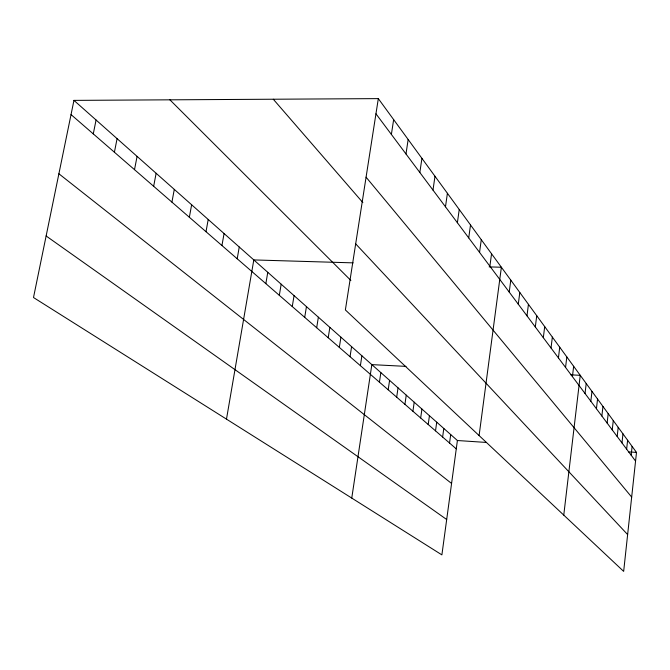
<?xml version="1.0" encoding="UTF-8"?>
<svg xmlns="http://www.w3.org/2000/svg" width="670" height="670" viewBox="0 0 670 670"><rect width="100%" height="100%" fill="white"/><g stroke="black" fill="none" stroke-linecap="round" stroke-linejoin="round"><path stroke-width="1" d="M378.324 98.616L636.5 452.409L623.661 571.384L345.377 309.942L378.324 98.616L73.951 100.383L33.5 297.53L441.89 554.877L457.401 440.517L73.951 100.383M626.643 449.151L627.614 440.24M631.165 455.206L632.12 446.413M617.179 436.497L618.201 427.334M621.978 442.92L622.974 433.884M607.129 423.055L608.193 413.625M612.229 429.88L613.276 420.584M596.434 408.75L597.548 399.035M601.869 416.011L602.958 406.447M585.036 393.491L586.208 383.491M590.831 401.246L591.97 391.389M563.763 515.113L580.245 375.317L570.915 374.84M572.423 376.624L573.654 366.289M558.428 357.897L559.726 347.202M565.555 367.436L566.82 356.926M551.025 347.99L552.356 337.111M543.32 337.697L544.702 326.617M535.313 326.977L536.737 315.696M526.98 315.83L528.437 304.331M518.287 304.205L519.803 292.488M509.225 292.078L510.783 280.135M479.1 435.575L501.378 267.246L489.142 266.886M489.887 266.208L491.554 253.779M449.545 443.029L450.701 434.579M479.553 252.381L481.278 239.692M468.724 237.9L470.516 224.953M442.627 437.033L443.808 428.465M428.205 424.512L429.437 415.718M457.384 222.733L459.243 209.501M435.517 430.86L436.723 422.184M420.668 417.971L421.933 409.06M412.913 411.246L414.211 402.209M445.483 206.812L447.409 193.287M432.988 190.087L434.989 176.26M404.923 404.312L406.246 395.149M419.839 172.5L421.924 158.355M388.19 389.789L389.58 380.359M396.682 397.159L398.039 387.863M379.429 382.185L380.853 372.621M351.758 498.078L371.842 364.622L406.028 366.381M405.986 153.974L408.156 139.494M360.393 365.669L361.892 355.803M350.05 356.691L351.591 346.666M391.38 134.436L393.65 119.612M339.33 347.395L340.921 337.203M328.216 337.747L329.858 327.379M316.684 327.739L318.367 317.195M304.708 317.354L306.45 306.617M292.262 306.55L294.063 295.629M279.323 295.319L281.174 284.206M265.856 283.636L267.766 272.313M226.485 419.135L253.804 259.927L353.149 262.866M237.205 258.771L239.249 247.012M221.946 245.53L224.065 233.545M206.008 231.703L208.211 219.475M189.35 217.247L191.637 204.777M171.922 202.122L174.292 189.392M153.665 186.277L156.127 173.279M134.511 169.661L137.082 156.386M114.411 152.216L117.083 138.648M93.281 133.883L96.07 120.005M457.401 440.517L486.571 442.46M628.36 451.873L636.5 452.409M46.13 235.974L446.689 519.518M58.893 173.781L451.572 483.472M71.037 114.587L456.27 448.867M169.904 99.83L350.871 280.47M355.678 243.855L627.631 534.576M273.285 99.227L362.855 202.575M366.071 177.181L631.676 497.081M375.954 113.799L635.562 461.086"/></g></svg>
